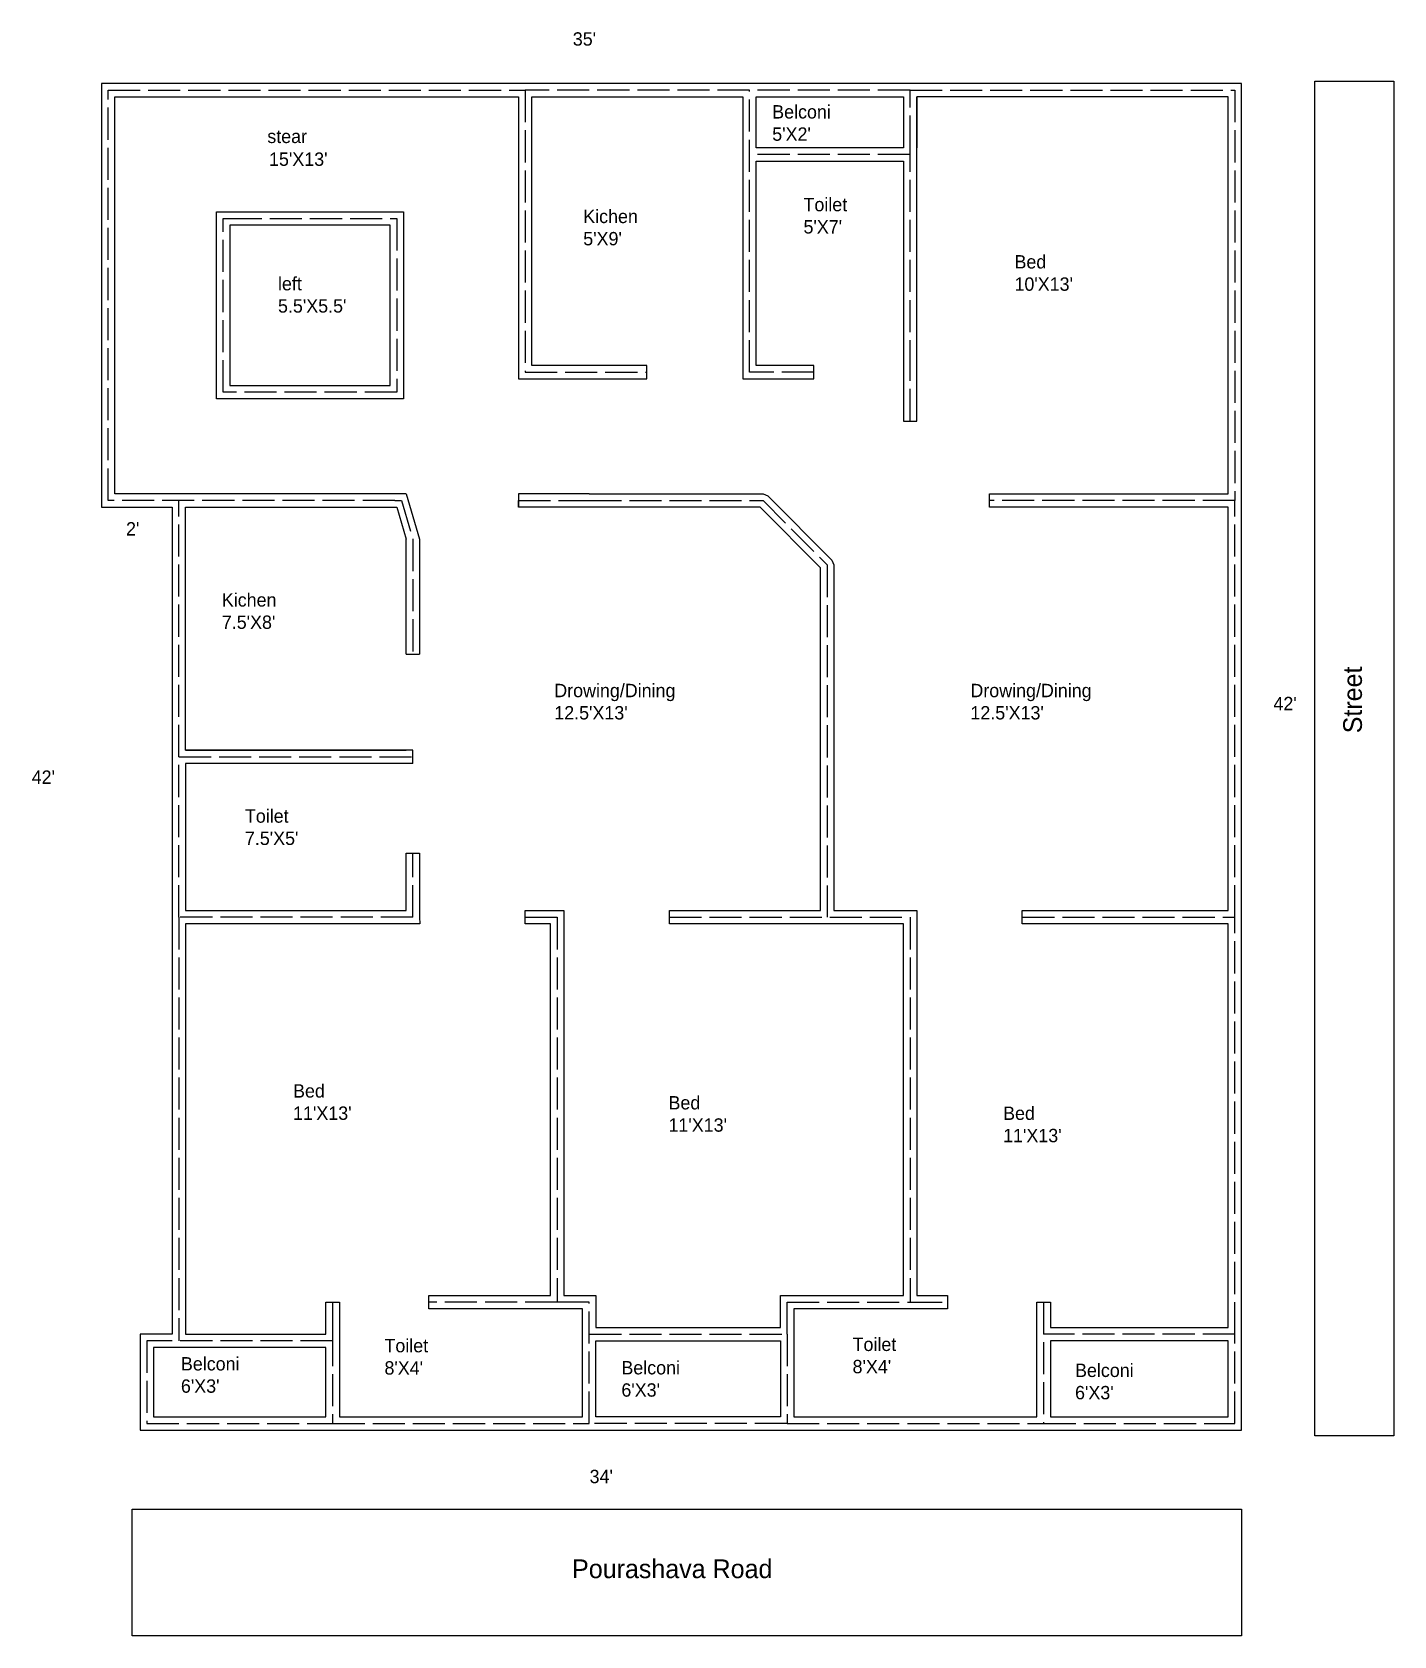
# Model space of a CAD drawing. Header units: inches. Extents: x 0 to 509, y -645 to -44.
import ezdxf

# ---------------------------------------------------------------- set-up
doc = ezdxf.new("R2010")
doc.units = ezdxf.units.IN
doc.header["$MEASUREMENT"] = 0
doc.linetypes.add('ACAD_ISO02W100', pattern=[15, 12, -3])
doc.layers.get('0').update_dxf_attribs({"true_color": 0xe7f0ff})

msp = doc.modelspace()

# ---------------------------------------------------------------- linework, layer by layer
at = {"color": 18, "linetype": 'ACAD_ISO02W100', "true_color": 0x000000}
for p, q in [((328.13, -90.07), (268.13, -90.07)), ((137.86, -219.57), (142.13, -234.07)), ((181.63, -219.57), (208.13, -219.57)), ((142.13, -234.07), (142.13, -277.07)), ((142.13, -375.57), (142.13, -351.57)), ((370.13, -375.57), (449.63, -375.57))]:
    msp.add_line(p, q, dxfattribs=at)
at = {"color": 18, "true_color": 0x000000}
for p, q in [((73.63, -114.07), (73.63, -114.07)), ((229.63, -174.07), (229.63, -169.07)), ((139.63, -217.07), (134.63, -217.07)), ((135.36, -219.57), (137.86, -219.57)), ((136.1, -222.07), (139.63, -234.07)), ((139.63, -217.07), (144.63, -234.07)), ((208.13, -217.07), (181.63, -217.07)), ((181.63, -217.07), (181.63, -219.57)), ((181.63, -222.07), (181.63, -219.57)), ((181.63, -219.57), (181.63, -222.07)), ((208.13, -222.07), (181.63, -222.07)), ((139.63, -277.07), (139.63, -234.07)), ((144.63, -234.07), (144.63, -277.07)), ((139.63, -277.07), (144.63, -277.07)), ((142.13, -313.07), (139.63, -313.07)), ((142.13, -315.57), (142.13, -313.07)), ((142.13, -318.07), (142.13, -315.57)), ((184.13, -373.07), (184.13, -373.07))]:
    msp.add_line(p, q, dxfattribs=at)
for points in [[(452.13, -567.57), (452.13, -531.57), (452.13, -375.57), (452.13, -219.57), (452.13, -63.57), (328.13, -63.57), (268.13, -63.57), (184.13, -63.57), (181.63, -63.57), (25.63, -63.57), (25.63, -222.07), (28.13, -222.07), (52.13, -222.07), (52.13, -315.57), (52.13, -375.57), (52.13, -531.57), (52.13, -531.57), (40.13, -531.57), (40.13, -567.57)], [(139.63, -217.07), (30.63, -217.07), (30.63, -68.57), (181.63, -68.57), (181.63, -171.57), (181.63, -174.07), (229.63, -174.07)], [(229.63, -169.07), (186.63, -169.07), (186.63, -68.57), (265.63, -68.57), (265.63, -171.57), (265.63, -174.07), (268.13, -174.07), (292.13, -174.07), (292.13, -169.07), (270.63, -169.07), (270.63, -92.57), (325.63, -92.57), (325.63, -171.57), (325.63, -189.87), (330.63, -189.87), (330.63, -171.57), (330.63, -87.57), (330.63, -68.57), (330.63, -87.57)], [(208.13, -217.07), (273.13, -217.07), (274.9, -217.8), (298.9, -241.95), (299.63, -243.72), (299.63, -373.07), (328.13, -373.07), (330.63, -373.07), (330.63, -375.57), (330.63, -517.07), (342.13, -517.07), (342.13, -522.07), (328.13, -522.07), (284.63, -522.07), (284.63, -531.57), (284.63, -562.57), (375.63, -562.57), (375.63, -519.57), (380.63, -519.57), (380.63, -529.07), (447.13, -529.07), (447.13, -378.07), (370.13, -378.07), (370.13, -373.07), (447.13, -373.07), (447.13, -222.07), (357.83, -222.07), (357.83, -217.07), (447.13, -217.07), (447.13, -68.57), (330.63, -68.57)], [(139.63, -313.07), (57.13, -313.07), (57.13, -222.07), (136.1, -222.07)], [(142.13, -318.07), (57.13, -318.07), (57.13, -373.07), (139.63, -373.07), (139.63, -351.57), (144.63, -351.57), (144.63, -375.57), (144.78, -378.07), (142.13, -378.07), (57.13, -378.07), (57.13, -531.57), (109.63, -531.57), (109.63, -519.57), (114.63, -519.57), (114.63, -531.57), (114.63, -562.57), (205.63, -562.57), (205.63, -522.07), (196.13, -522.07), (148.13, -522.07), (148.13, -517.07), (193.63, -517.07), (193.63, -378.07), (184.13, -378.07), (184.13, -373.07), (196.13, -373.07), (198.63, -373.07), (198.63, -375.57), (198.63, -517.07), (208.13, -517.07), (210.63, -517.07), (210.63, -519.57), (210.63, -529.07), (279.63, -529.07), (279.63, -519.57), (279.63, -517.07), (282.13, -517.07), (325.63, -517.07), (325.63, -378.07), (238.13, -378.07), (238.13, -373.07), (294.63, -373.07), (294.63, -244.75), (272.09, -222.07), (208.13, -222.07)], [(57.13, -313.07), (139.63, -313.07)], [(40.13, -567.57), (112.13, -567.57), (208.13, -567.57), (282.13, -567.57), (378.13, -567.57), (452.13, -567.57)]]:
    msp.add_lwpolyline(points, dxfattribs=at)
for points in [[(479.64, -62.7), (509.16, -62.7), (509.16, -569.6), (479.64, -569.6)], [(325.63, -68.57), (325.63, -87.57), (270.63, -87.57), (270.63, -68.57)], [(138.63, -179.07), (138.63, -181.57), (68.63, -181.57), (68.63, -111.57), (138.63, -111.57), (138.63, -176.57)], [(73.63, -116.57), (73.63, -176.57), (133.63, -176.57), (133.63, -116.57)], [(210.63, -562.57), (210.63, -534.07), (279.63, -534.07), (279.63, -562.57)], [(447.13, -562.57), (447.13, -534.07), (380.63, -534.07), (380.63, -562.57)], [(52.13, -536.57), (45.13, -536.57), (45.13, -562.57), (109.63, -562.57), (109.63, -536.57)], [(37.18, -597.08), (452.19, -597.08), (452.19, -644.51), (37.18, -644.51)]]:
    msp.add_lwpolyline(points, close=True, dxfattribs=at)
at = {"color": 18, "linetype": 'ACAD_ISO02W100', "true_color": 0x000000}
for points in [[(135.36, -219.57), (28.13, -219.57), (28.13, -66.07), (184.13, -66.07), (184.13, -171.57), (229.63, -171.57)], [(292.13, -171.57), (268.13, -171.57), (268.13, -66.07), (184.13, -66.07)], [(328.13, -189.87), (328.13, -171.57), (328.13, -87.57), (328.13, -66.07), (268.13, -66.07)], [(328.13, -66.07), (449.63, -66.07), (449.63, -219.57)], [(142.13, -375.57), (54.63, -375.57), (54.63, -315.57), (54.63, -219.57)], [(208.13, -219.57), (273.13, -219.57), (297.13, -243.72), (297.13, -375.57)], [(449.63, -531.57), (449.63, -375.57), (449.63, -219.57), (357.83, -219.57)], [(54.63, -315.57), (142.13, -315.57)], [(54.63, -375.57), (54.63, -531.57), (54.63, -534.07)], [(184.13, -375.57), (196.13, -375.57), (196.13, -519.57), (148.13, -519.57)], [(238.13, -375.57), (328.13, -375.57), (328.13, -519.57)], [(112.13, -519.57), (112.13, -531.57), (112.13, -565.07), (208.13, -565.07)], [(282.13, -565.07), (208.13, -565.07), (208.13, -519.57), (196.13, -519.57)], [(208.13, -531.57), (282.13, -531.57), (282.13, -519.57), (328.13, -519.57), (342.13, -519.57)], [(378.13, -519.57), (378.13, -565.07), (449.63, -565.07), (449.63, -531.57), (378.13, -531.57)], [(112.13, -534.07), (52.13, -534.07), (42.63, -534.07), (42.63, -565.07), (112.13, -565.07)], [(282.13, -531.57), (282.13, -565.07), (378.13, -565.07)]]:
    msp.add_lwpolyline(points, dxfattribs=at)
msp.add_lwpolyline([(73.63, -114.07), (136.13, -114.07), (136.13, -176.57), (136.13, -179.07), (71.13, -179.07), (71.13, -114.07)], close=True, dxfattribs=at)

# ---------------------------------------------------------------- texts
at = {"color": 18, "true_color": 0x000000, "attachment_point": 1}
for s, width, insert, char_height in [("35'", 63.5005, (201.97, -44.38), 5), ("Belconi\\P5'X2'", 47.9464, (276.58, -71.65), 5), ('stear', 47.9464, (87.68, -80.84), 5), ("15'X13'", 47.9464, (88.33, -89.37), 5), ("Toilet\\P5'X7'", 47.9464, (288.28, -106.35), 5), ("Kichen\\P5'X9'", 47.9464, (205.88, -110.78), 5), ("Bed\\P10'X13'", 47.9464, (367.21, -127.78), 5), ("left\\P5.5'X5.5'", 47.9464, (91.68, -135.95), 5), ("2'", 63.5005, (34.83, -227.71), 5), ("Kichen\\P7.5'X8'", 47.9464, (70.67, -254.31), 5), ("Drowing/Dining\\P12.5'X13'", 47.9464, (195.04, -288.21), 5), ("Drowing/Dining\\P12.5'X13'", 47.9464, (350.73, -288.21), 5), ("42'", 63.5005, (464.1, -293.09), 5), ("42'", 63.5005, (-0.47, -320.64), 5), ("Toilet\\P7.5'X5'", 47.9464, (79.3, -335.18), 5), ("Bed\\P11'X13'", 47.9464, (97.32, -438.05), 5), ("Bed\\P11'X13'", 47.9464, (237.77, -442.48), 5), ("Bed\\P11'X13'", 47.9464, (362.96, -446.41), 5), ("Toilet\\P8'X4'", 47.9464, (131.51, -533.38), 5), ("Toilet\\P8'X4'", 47.9464, (306.64, -532.89), 5), ("Belconi\\P6'X3'", 47.9464, (55.36, -540.17), 5), ("Belconi\\P6'X3'", 47.9464, (220.15, -541.64), 5), ("Belconi\\P6'X3'", 47.9464, (389.87, -542.62), 5), ("34'", 63.5005, (208.26, -582.35), 5), ('Pourashava Road', 108.0489, (201.71, -615.89), 7)]:
    msp.add_mtext_dynamic_manual_height_columns(s, width=width, gutter_width=1, heights=[0], dxfattribs=dict(at, insert=insert, char_height=char_height))
at = {"color": 18, "true_color": 0x000000, "insert": (490.2, -306.72), "char_height": 7, "attachment_point": 1, "rotation": 90}
msp.add_mtext_dynamic_manual_height_columns('Street', width=67.7889, gutter_width=1, heights=[0], dxfattribs=at)

doc.saveas('drawing.dxf')
